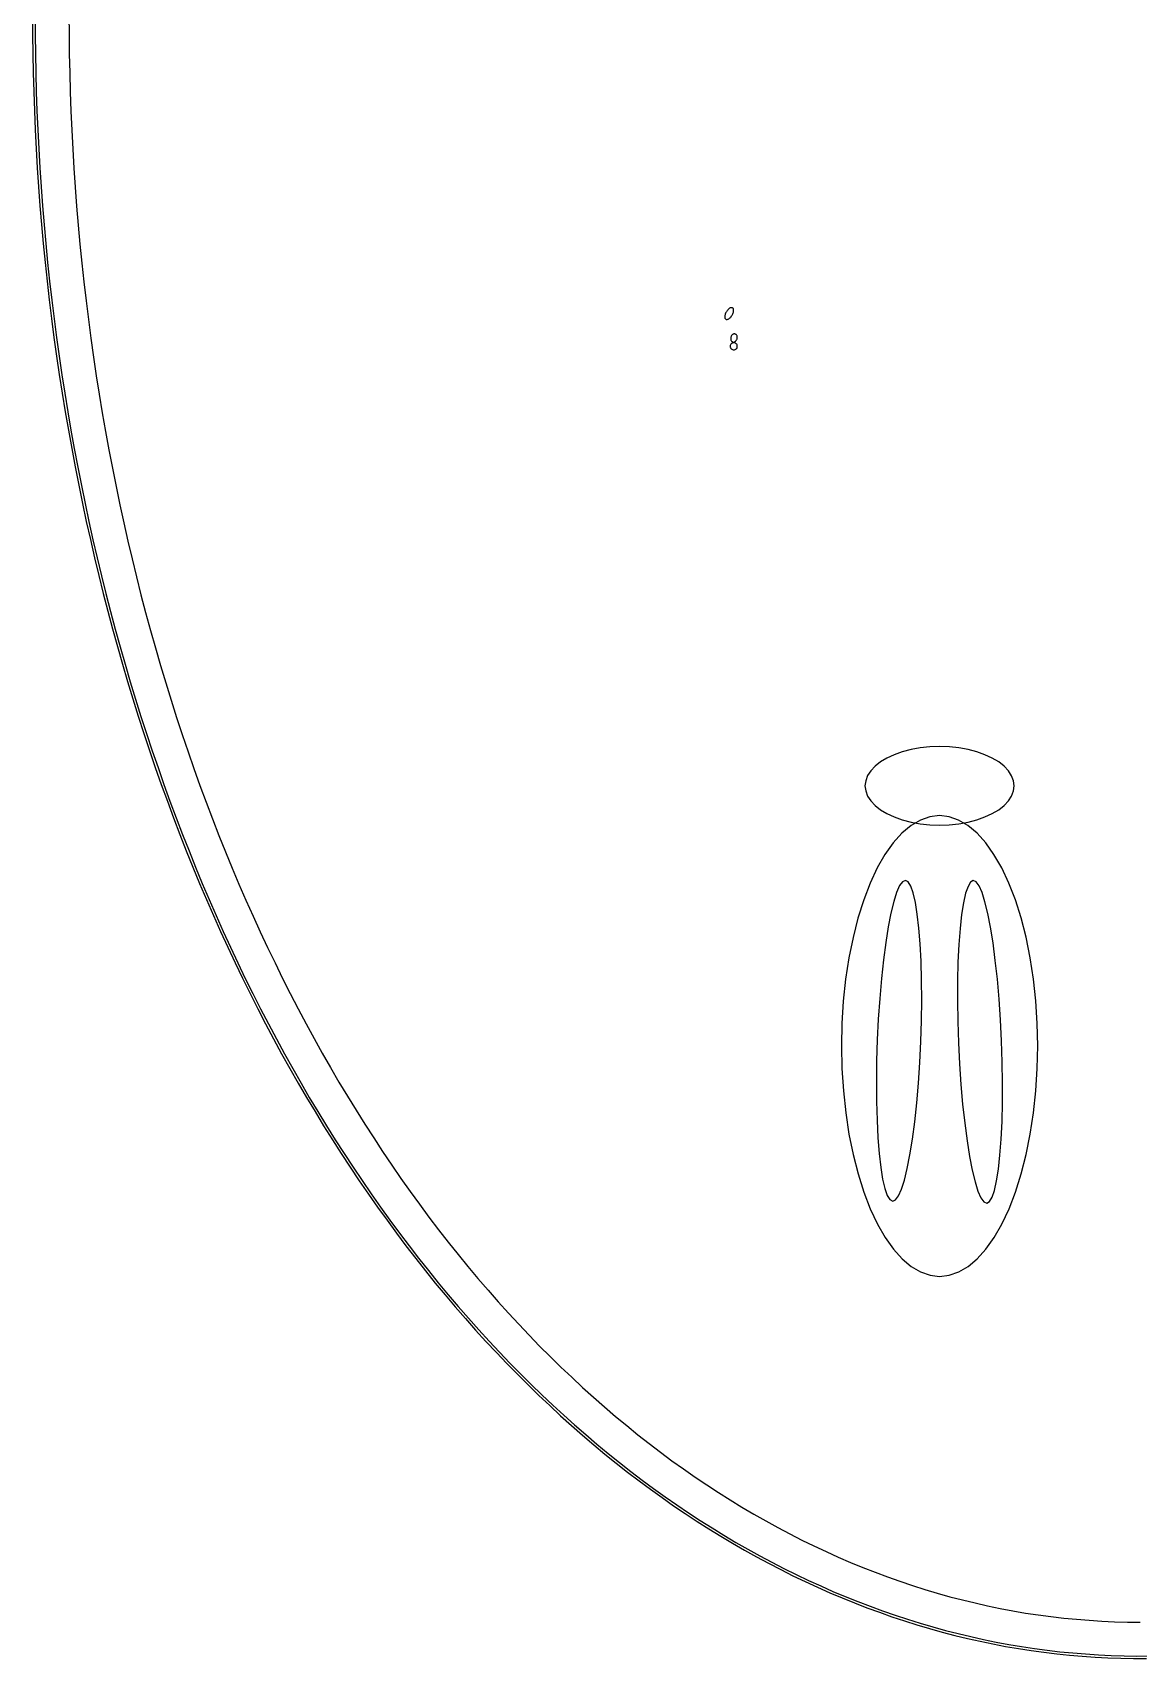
# Model space of a CAD drawing. Extents: x -1 to 217, y -22 to 302.
# Drawn here: x -1.3 to 107.7, y -22.3 to 138 of the extents above; entities that cross this region are included whole.
import ezdxf

# ---------------------------------------------------------------- set-up
doc = ezdxf.new("R2010")
doc.units = 0

msp = doc.modelspace()

# ---------------------------------------------------------------- linework, layer by layer
at = {"layer": 'CIRCLES'}
for p, q in [((67.49, 107.17), (67.47, 107.11)), ((67.47, 107.11), (67.47, 107.04)), ((67.47, 107.04), (67.47, 106.97)), ((67.47, 106.97), (67.49, 106.91)), ((67.53, 107.24), (67.49, 107.17)), ((67.49, 106.91), (67.53, 106.84)), ((67.57, 107.29), (67.53, 107.24)), ((67.53, 106.84), (67.57, 106.79)), ((67.62, 107.33), (67.57, 107.29)), ((67.57, 106.79), (67.62, 106.75)), ((67.68, 107.37), (67.62, 107.33)), ((67.62, 106.75), (67.68, 106.71)), ((67.75, 107.39), (67.68, 107.37)), ((67.68, 106.71), (67.75, 106.69)), ((67.82, 107.39), (67.75, 107.39)), ((67.75, 106.69), (67.82, 106.69)), ((67.89, 107.39), (67.82, 107.39)), ((67.82, 106.69), (67.89, 106.69)), ((67.95, 107.37), (67.89, 107.39)), ((67.89, 106.69), (67.95, 106.71)), ((68.01, 107.33), (67.95, 107.37)), ((67.95, 106.71), (68.01, 106.75)), ((68.07, 107.29), (68.01, 107.33)), ((68.01, 106.75), (68.07, 106.79)), ((68.11, 107.24), (68.07, 107.29)), ((68.07, 106.79), (68.11, 106.84)), ((68.14, 107.17), (68.11, 107.24)), ((68.11, 106.84), (68.14, 106.91)), ((68.16, 107.11), (68.14, 107.17)), ((68.14, 106.91), (68.16, 106.97)), ((68.17, 107.04), (68.16, 107.11)), ((68.16, 106.97), (68.17, 107.04))]:
    msp.add_line(p, q, dxfattribs=at)
at = {"layer": 'ELLIPSES'}
for p, q in [((-1.32, 139.64), (-1.32, 137.76)), ((-1.07, 139.64), (-1.07, 137.76)), ((2.27, 139.66), (2.28, 137.77)), ((-1.32, 137.76), (-1.29, 135.88)), ((-1.07, 137.76), (-1.04, 135.88)), ((2.28, 137.77), (2.3, 135.89)), ((-1.29, 135.88), (-1.26, 134.01)), ((-1.04, 135.88), (-1.01, 134)), ((2.3, 135.89), (2.34, 134)), ((-1.26, 134.01), (-1.21, 132.13)), ((-1.01, 134), (-0.96, 132.13)), ((2.34, 134), (2.39, 132.12)), ((-1.21, 132.13), (-1.14, 130.25)), ((-0.96, 132.13), (-0.89, 130.25)), ((2.39, 132.12), (2.46, 130.24)), ((-1.14, 130.25), (-1.06, 128.38)), ((-0.89, 130.25), (-0.81, 128.38)), ((2.46, 130.24), (2.54, 128.35)), ((-1.06, 128.38), (-0.96, 126.51)), ((-0.81, 128.38), (-0.71, 126.5)), ((2.54, 128.35), (2.64, 126.47)), ((-0.96, 126.51), (-0.85, 124.64)), ((-0.71, 126.5), (-0.6, 124.63)), ((2.64, 126.47), (2.75, 124.6)), ((-0.85, 124.64), (-0.73, 122.77)), ((-0.6, 124.63), (-0.48, 122.76)), ((2.75, 124.6), (2.88, 122.72)), ((-0.73, 122.77), (-0.59, 120.9)), ((-0.48, 122.76), (-0.34, 120.89)), ((2.88, 122.72), (3.02, 120.85)), ((-0.59, 120.9), (-0.44, 119.04)), ((-0.34, 120.89), (-0.19, 119.03)), ((3.02, 120.85), (3.17, 118.98)), ((-0.44, 119.04), (-0.27, 117.18)), ((-0.19, 119.03), (-0.02, 117.17)), ((3.17, 118.98), (3.34, 117.11)), ((-0.27, 117.18), (-0.09, 115.32)), ((-0.02, 117.17), (0.17, 115.31)), ((3.34, 117.11), (3.53, 115.25)), ((-0.09, 115.32), (0.11, 113.46)), ((0.17, 115.31), (0.36, 113.45)), ((3.53, 115.25), (3.73, 113.39)), ((0.11, 113.46), (0.32, 111.61)), ((0.36, 113.45), (0.58, 111.6)), ((3.73, 113.39), (3.95, 111.53)), ((0.32, 111.61), (0.55, 109.77)), ((0.58, 111.6), (0.8, 109.75)), ((3.95, 111.53), (4.18, 109.68)), ((67.24, 110.64), (67.19, 110.58)), ((67.3, 110.7), (67.24, 110.64)), ((67.35, 110.75), (67.3, 110.7)), ((67.41, 110.79), (67.35, 110.75)), ((67.47, 110.82), (67.41, 110.79)), ((67.52, 110.84), (67.47, 110.82)), ((67.58, 110.85), (67.52, 110.84)), ((67.63, 110.85), (67.58, 110.85)), ((67.67, 110.85), (67.63, 110.85)), ((67.71, 110.83), (67.67, 110.85)), ((67.75, 110.8), (67.71, 110.83)), ((67.77, 110.76), (67.75, 110.8)), ((67.79, 110.72), (67.77, 110.76)), ((67.81, 110.67), (67.79, 110.72)), ((67.81, 110.61), (67.81, 110.67)), ((0.55, 109.77), (0.79, 107.92)), ((0.8, 109.75), (1.04, 107.91)), ((4.18, 109.68), (4.42, 107.83)), ((66.94, 110), (66.93, 109.94)), ((66.93, 109.94), (66.94, 109.88)), ((66.96, 110.14), (66.94, 110.07)), ((66.94, 110.07), (66.94, 110)), ((66.94, 109.88), (66.95, 109.83)), ((66.95, 109.83), (66.98, 109.78)), ((66.98, 110.22), (66.96, 110.14)), ((67.01, 110.3), (66.98, 110.22)), ((66.98, 109.78), (67, 109.74)), ((67, 109.74), (67.04, 109.72)), ((67.05, 110.37), (67.01, 110.3)), ((67.04, 109.72), (67.08, 109.7)), ((67.09, 110.44), (67.05, 110.37)), ((67.08, 109.7), (67.12, 109.69)), ((67.14, 110.52), (67.09, 110.44)), ((67.12, 109.69), (67.17, 109.69)), ((67.19, 110.58), (67.14, 110.52)), ((67.17, 109.69), (67.22, 109.71)), ((67.22, 109.71), (67.28, 109.73)), ((67.28, 109.73), (67.34, 109.76)), ((67.34, 109.76), (67.39, 109.8)), ((67.39, 109.8), (67.45, 109.85)), ((67.45, 109.85), (67.51, 109.9)), ((67.51, 109.9), (67.56, 109.96)), ((67.56, 109.96), (67.61, 110.03)), ((67.61, 110.03), (67.66, 110.1)), ((67.66, 110.1), (67.7, 110.17)), ((67.7, 110.17), (67.74, 110.25)), ((67.74, 110.25), (67.77, 110.33)), ((67.77, 110.33), (67.79, 110.4)), ((67.79, 110.4), (67.8, 110.47)), ((67.8, 110.47), (67.81, 110.54)), ((67.81, 110.54), (67.81, 110.61)), ((0.79, 107.92), (1.05, 106.08)), ((1.04, 107.91), (1.3, 106.07)), ((4.42, 107.83), (4.68, 105.98)), ((67.54, 107.95), (67.52, 107.9)), ((67.52, 107.9), (67.52, 107.84)), ((67.52, 107.84), (67.52, 107.79)), ((67.52, 107.79), (67.52, 107.74)), ((67.52, 107.74), (67.53, 107.69)), ((67.53, 107.69), (67.54, 107.64)), ((67.56, 108), (67.54, 107.95)), ((67.54, 107.64), (67.56, 107.6)), ((67.58, 108.05), (67.56, 108)), ((67.56, 107.6), (67.59, 107.56)), ((67.61, 108.09), (67.58, 108.05)), ((67.59, 107.56), (67.61, 107.53)), ((67.64, 108.13), (67.61, 108.09)), ((67.61, 107.53), (67.65, 107.5)), ((67.67, 108.17), (67.64, 108.13)), ((67.65, 107.5), (67.68, 107.48)), ((67.71, 108.2), (67.67, 108.17)), ((67.68, 107.48), (67.72, 107.46)), ((67.75, 108.23), (67.71, 108.2)), ((67.72, 107.46), (67.76, 107.45)), ((67.79, 108.25), (67.75, 108.23)), ((67.76, 107.45), (67.8, 107.45)), ((67.83, 108.26), (67.79, 108.25)), ((67.8, 107.45), (67.85, 107.46)), ((67.88, 108.26), (67.83, 108.26)), ((67.85, 107.46), (67.89, 107.47)), ((67.92, 108.26), (67.88, 108.26)), ((67.89, 107.47), (67.93, 107.49)), ((67.96, 108.25), (67.92, 108.26)), ((67.93, 107.49), (67.97, 107.51)), ((68, 108.24), (67.96, 108.25)), ((67.97, 107.51), (68.01, 107.55)), ((68.03, 108.22), (68, 108.24)), ((68.01, 107.55), (68.04, 107.58)), ((68.07, 108.19), (68.03, 108.22)), ((68.04, 107.58), (68.07, 107.62)), ((68.09, 108.16), (68.07, 108.19)), ((68.07, 107.62), (68.1, 107.67)), ((68.12, 108.12), (68.09, 108.16)), ((68.1, 107.67), (68.12, 107.72)), ((68.14, 108.07), (68.12, 108.12)), ((68.12, 107.72), (68.14, 107.77)), ((68.15, 108.03), (68.14, 108.07)), ((68.14, 107.77), (68.16, 107.82)), ((68.16, 107.98), (68.15, 108.03)), ((68.16, 107.93), (68.16, 107.98)), ((68.16, 107.87), (68.16, 107.93)), ((68.16, 107.82), (68.16, 107.87)), ((1.05, 106.08), (1.31, 104.25)), ((1.3, 106.07), (1.57, 104.24)), ((4.68, 105.98), (4.96, 104.14)), ((1.31, 104.25), (1.6, 102.42)), ((1.57, 104.24), (1.85, 102.41)), ((4.96, 104.14), (5.25, 102.31)), ((1.6, 102.42), (1.9, 100.59)), ((1.85, 102.41), (2.15, 100.58)), ((5.25, 102.31), (5.55, 100.48)), ((1.9, 100.59), (2.21, 98.77)), ((2.15, 100.58), (2.46, 98.76)), ((5.55, 100.48), (5.87, 98.65)), ((2.21, 98.77), (2.54, 96.96)), ((2.46, 98.76), (2.79, 96.95)), ((5.87, 98.65), (6.2, 96.84)), ((2.54, 96.96), (2.88, 95.15)), ((2.79, 96.95), (3.13, 95.14)), ((6.2, 96.84), (6.55, 95.02)), ((2.88, 95.15), (3.23, 93.35)), ((3.13, 95.14), (3.49, 93.33)), ((6.55, 95.02), (6.91, 93.22)), ((3.23, 93.35), (3.6, 91.55)), ((3.49, 93.33), (3.86, 91.54)), ((6.91, 93.22), (7.28, 91.42)), ((3.6, 91.55), (3.98, 89.76)), ((3.86, 91.54), (4.24, 89.75)), ((7.28, 91.42), (7.67, 89.63)), ((3.98, 89.76), (4.38, 87.98)), ((4.24, 89.75), (4.64, 87.96)), ((7.67, 89.63), (8.08, 87.84)), ((4.38, 87.98), (4.79, 86.2)), ((4.64, 87.96), (5.05, 86.19)), ((8.08, 87.84), (8.5, 86.07)), ((4.79, 86.2), (5.21, 84.43)), ((5.05, 86.19), (5.47, 84.42)), ((8.5, 86.07), (8.93, 84.3)), ((5.21, 84.43), (5.65, 82.67)), ((5.47, 84.42), (5.91, 82.66)), ((8.93, 84.3), (9.37, 82.53)), ((5.65, 82.67), (6.11, 80.92)), ((5.91, 82.66), (6.36, 80.9)), ((9.37, 82.53), (9.83, 80.78)), ((6.11, 80.92), (6.57, 79.17)), ((6.36, 80.9), (6.83, 79.16)), ((9.83, 80.78), (10.31, 79.03)), ((6.57, 79.17), (7.05, 77.43)), ((6.83, 79.16), (7.31, 77.42)), ((10.31, 79.03), (10.8, 77.3)), ((7.05, 77.43), (7.54, 75.7)), ((7.31, 77.42), (7.8, 75.69)), ((10.8, 77.3), (11.3, 75.57)), ((7.54, 75.7), (8.05, 73.98)), ((7.8, 75.69), (8.31, 73.97)), ((11.3, 75.57), (11.81, 73.85)), ((8.05, 73.98), (8.57, 72.27)), ((8.31, 73.97), (8.83, 72.26)), ((11.81, 73.85), (12.34, 72.14)), ((8.57, 72.27), (9.1, 70.57)), ((8.83, 72.26), (9.37, 70.55)), ((9.1, 70.57), (9.65, 68.87)), ((9.37, 70.55), (9.91, 68.86)), ((12.34, 72.14), (12.88, 70.44)), ((12.88, 70.44), (13.44, 68.75)), ((9.65, 68.87), (10.21, 67.19)), ((9.91, 68.86), (10.47, 67.17)), ((13.44, 68.75), (14.01, 67.07)), ((86.21, 67.44), (85.3, 67.28)), ((87.16, 67.54), (86.21, 67.44)), ((88.12, 67.57), (87.16, 67.54)), ((89.08, 67.54), (88.12, 67.57)), ((90.02, 67.44), (89.08, 67.54)), ((90.93, 67.28), (90.02, 67.44)), ((10.21, 67.19), (10.78, 65.51)), ((10.47, 67.17), (11.05, 65.5)), ((14.01, 67.07), (14.59, 65.4)), ((82.28, 66.06), (81.75, 65.64)), ((82.92, 66.44), (82.28, 66.06)), ((83.64, 66.77), (82.92, 66.44)), ((84.44, 67.05), (83.64, 66.77)), ((85.3, 67.28), (84.44, 67.05)), ((91.79, 67.05), (90.93, 67.28)), ((92.59, 66.77), (91.79, 67.05)), ((93.31, 66.44), (92.59, 66.77)), ((93.95, 66.06), (93.31, 66.44)), ((94.48, 65.64), (93.95, 66.06)), ((10.78, 65.51), (11.37, 63.85)), ((11.05, 65.5), (11.63, 63.84)), ((14.59, 65.4), (15.19, 63.74)), ((80.83, 64.21), (80.76, 63.71)), ((81.02, 64.71), (80.83, 64.21)), ((81.32, 65.19), (81.02, 64.71)), ((81.75, 65.64), (81.32, 65.19)), ((94.91, 65.18), (94.48, 65.64)), ((95.22, 64.7), (94.91, 65.18)), ((95.4, 64.21), (95.22, 64.7)), ((95.47, 63.7), (95.4, 64.21)), ((11.37, 63.85), (11.97, 62.2)), ((11.63, 63.84), (12.23, 62.18)), ((15.19, 63.74), (15.8, 62.09)), ((80.76, 63.71), (80.83, 63.2)), ((80.83, 63.2), (81.02, 62.7)), ((81.02, 62.7), (81.32, 62.23)), ((94.91, 62.22), (95.22, 62.7)), ((95.22, 62.7), (95.4, 63.2)), ((95.4, 63.2), (95.47, 63.7)), ((11.97, 62.2), (12.58, 60.55)), ((12.23, 62.18), (12.85, 60.54)), ((15.8, 62.09), (16.42, 60.45)), ((81.32, 62.23), (81.75, 61.77)), ((81.75, 61.77), (82.28, 61.35)), ((82.28, 61.35), (82.92, 60.97)), ((82.92, 60.97), (83.64, 60.64)), ((92.59, 60.64), (93.31, 60.97)), ((93.31, 60.97), (93.95, 61.35)), ((93.95, 61.35), (94.48, 61.77)), ((94.48, 61.77), (94.91, 62.22)), ((12.58, 60.55), (13.2, 58.92)), ((12.85, 60.54), (13.47, 58.9)), ((16.42, 60.45), (17.05, 58.82)), ((83.64, 60.64), (84.44, 60.36)), ((85.3, 59.79), (84.4, 59.04)), ((84.44, 60.36), (85.3, 60.13)), ((86.22, 60.33), (85.3, 59.79)), ((85.3, 60.13), (86.21, 59.97)), ((86.21, 59.97), (87.16, 59.87)), ((87.16, 60.66), (86.22, 60.33)), ((88.11, 60.77), (87.16, 60.66)), ((87.16, 59.87), (88.12, 59.84)), ((89.05, 60.66), (88.11, 60.77)), ((88.12, 59.84), (89.07, 59.87)), ((89.99, 60.33), (89.05, 60.66)), ((89.07, 59.87), (90.02, 59.97)), ((90.91, 59.79), (89.99, 60.33)), ((90.02, 59.97), (90.93, 60.13)), ((91.81, 59.04), (90.91, 59.79)), ((90.93, 60.13), (91.79, 60.36)), ((91.79, 60.36), (92.59, 60.64)), ((13.2, 58.92), (13.84, 57.3)), ((13.47, 58.9), (14.11, 57.28)), ((17.05, 58.82), (17.7, 57.21)), ((83.55, 58.09), (82.73, 56.94)), ((84.4, 59.04), (83.55, 58.09)), ((92.67, 58.09), (91.81, 59.04)), ((93.48, 56.94), (92.67, 58.09)), ((13.84, 57.3), (14.49, 55.68)), ((14.11, 57.28), (14.76, 55.67)), ((17.7, 57.21), (18.36, 55.6)), ((82.73, 56.94), (81.97, 55.61)), ((94.24, 55.62), (93.48, 56.94)), ((14.49, 55.68), (15.15, 54.08)), ((14.76, 55.67), (15.42, 54.07)), ((18.36, 55.6), (19.03, 54.01)), ((81.97, 55.61), (81.27, 54.11)), ((94.95, 54.12), (94.24, 55.62)), ((15.15, 54.08), (15.83, 52.5)), ((15.42, 54.07), (16.1, 52.48)), ((19.03, 54.01), (19.72, 52.43)), ((81.27, 54.11), (80.63, 52.46)), ((83.88, 53.2), (83.59, 52.3)), ((84.17, 53.86), (83.88, 53.2)), ((84.46, 54.25), (84.17, 53.86)), ((84.75, 54.38), (84.46, 54.25)), ((85.02, 54.23), (84.75, 54.38)), ((85.28, 53.82), (85.02, 54.23)), ((85.52, 53.14), (85.28, 53.82)), ((85.73, 52.21), (85.52, 53.14)), ((90.68, 53.11), (90.47, 52.18)), ((90.92, 53.79), (90.68, 53.11)), ((91.17, 54.21), (90.92, 53.79)), ((91.44, 54.36), (91.17, 54.21)), ((91.73, 54.23), (91.44, 54.36)), ((92.01, 53.84), (91.73, 54.23)), ((92.31, 53.18), (92.01, 53.84)), ((92.59, 52.27), (92.31, 53.18)), ((95.59, 52.47), (94.95, 54.12)), ((15.83, 52.5), (16.51, 50.92)), ((16.1, 52.48), (16.79, 50.91)), ((19.72, 52.43), (20.42, 50.86)), ((80.63, 52.46), (80.07, 50.67)), ((83.59, 52.3), (83.31, 51.16)), ((85.92, 51.06), (85.73, 52.21)), ((90.47, 52.18), (90.29, 51.02)), ((92.87, 51.13), (92.59, 52.27)), ((96.15, 50.68), (95.59, 52.47)), ((16.51, 50.92), (17.21, 49.35)), ((16.79, 50.91), (17.49, 49.34)), ((20.42, 50.86), (21.13, 49.31)), ((80.07, 50.67), (79.58, 48.76)), ((83.05, 49.8), (82.8, 48.26)), ((83.31, 51.16), (83.05, 49.8)), ((86.08, 49.68), (85.92, 51.06)), ((90.29, 51.02), (90.13, 49.64)), ((93.14, 49.76), (92.87, 51.13)), ((93.39, 48.21), (93.14, 49.76)), ((96.64, 48.77), (96.15, 50.68)), ((17.21, 49.35), (17.93, 47.8)), ((17.49, 49.34), (18.2, 47.79)), ((21.13, 49.31), (21.85, 47.77)), ((79.58, 48.76), (79.17, 46.74)), ((82.8, 48.26), (82.57, 46.54)), ((86.2, 48.12), (86.08, 49.68)), ((86.29, 46.4), (86.2, 48.12)), ((90.13, 49.64), (90.02, 48.07)), ((93.61, 46.49), (93.39, 48.21)), ((97.05, 46.75), (96.64, 48.77)), ((17.93, 47.8), (18.65, 46.26)), ((18.2, 47.79), (18.92, 46.25)), ((21.85, 47.77), (22.59, 46.24)), ((79.17, 46.74), (78.85, 44.64)), ((82.57, 46.54), (82.38, 44.69)), ((90.02, 48.07), (89.93, 46.33)), ((97.37, 44.65), (97.05, 46.75)), ((18.65, 46.26), (19.39, 44.73)), ((18.92, 46.25), (19.66, 44.72)), ((22.59, 46.24), (23.33, 44.72)), ((86.34, 44.54), (86.29, 46.4)), ((89.93, 46.33), (89.89, 44.46)), ((93.81, 44.63), (93.61, 46.49)), ((19.39, 44.73), (20.13, 43.22)), ((19.66, 44.72), (20.41, 43.21)), ((23.33, 44.72), (24.09, 43.22)), ((78.85, 44.64), (78.62, 42.48)), ((82.38, 44.69), (82.21, 42.74)), ((86.35, 42.57), (86.34, 44.54)), ((89.89, 44.46), (89.88, 42.49)), ((93.98, 42.66), (93.81, 44.63)), ((97.6, 42.49), (97.37, 44.65)), ((20.13, 43.22), (20.89, 41.71)), ((20.41, 43.21), (21.17, 41.71)), ((20.89, 41.71), (21.66, 40.22)), ((21.17, 41.71), (21.94, 40.22)), ((24.09, 43.22), (24.86, 41.73)), ((24.86, 41.73), (25.65, 40.25)), ((78.62, 42.48), (78.49, 40.28)), ((82.21, 42.74), (82.07, 40.71)), ((86.33, 40.54), (86.35, 42.57)), ((89.88, 42.49), (89.91, 40.45)), ((94.12, 40.62), (93.98, 42.66)), ((97.74, 40.28), (97.6, 42.49)), ((21.66, 40.22), (22.45, 38.75)), ((21.94, 40.22), (22.73, 38.74)), ((25.65, 40.25), (26.44, 38.79)), ((78.49, 40.28), (78.44, 38.05)), ((82.07, 40.71), (81.97, 38.65)), ((86.26, 38.48), (86.33, 40.54)), ((89.91, 40.45), (89.98, 38.37)), ((94.23, 38.55), (94.12, 40.62)), ((97.79, 38.06), (97.74, 40.28)), ((22.45, 38.75), (23.24, 37.29)), ((22.73, 38.74), (23.52, 37.28)), ((26.44, 38.79), (27.25, 37.35)), ((81.97, 38.65), (81.91, 36.58)), ((86.16, 36.42), (86.26, 38.48)), ((94.29, 36.47), (94.23, 38.55)), ((23.24, 37.29), (24.05, 35.84)), ((23.52, 37.28), (24.33, 35.84)), ((27.25, 37.35), (28.06, 35.92)), ((78.44, 38.05), (78.49, 35.82)), ((89.98, 38.37), (90.08, 36.3)), ((97.74, 35.83), (97.79, 38.06)), ((24.05, 35.84), (24.86, 34.4)), ((24.33, 35.84), (25.15, 34.4)), ((28.06, 35.92), (28.89, 34.5)), ((78.49, 35.82), (78.63, 33.62)), ((81.91, 36.58), (81.88, 34.55)), ((86.03, 34.39), (86.16, 36.42)), ((90.08, 36.3), (90.22, 34.26)), ((94.32, 34.43), (94.29, 36.47)), ((97.6, 33.62), (97.74, 35.83)), ((24.86, 34.4), (25.69, 32.98)), ((25.15, 34.4), (25.97, 32.98)), ((28.89, 34.5), (29.73, 33.1)), ((81.88, 34.55), (81.9, 32.59)), ((85.86, 32.43), (86.03, 34.39)), ((90.22, 34.26), (90.39, 32.3)), ((94.32, 32.46), (94.32, 34.43)), ((25.69, 32.98), (26.53, 31.58)), ((25.97, 32.98), (26.81, 31.58)), ((29.73, 33.1), (30.58, 31.71)), ((78.63, 33.62), (78.86, 31.45)), ((81.9, 32.59), (81.95, 30.73)), ((85.66, 30.58), (85.86, 32.43)), ((90.39, 32.3), (90.59, 30.44)), ((94.27, 30.59), (94.32, 32.46)), ((97.37, 31.46), (97.6, 33.62)), ((26.53, 31.58), (27.38, 30.19)), ((26.81, 31.58), (27.67, 30.19)), ((30.58, 31.71), (31.44, 30.34)), ((78.86, 31.45), (79.18, 29.36)), ((81.95, 30.73), (82.03, 29.01)), ((85.44, 28.87), (85.66, 30.58)), ((94.19, 28.85), (94.27, 30.59)), ((97.06, 29.36), (97.37, 31.46)), ((27.38, 30.19), (28.24, 28.81)), ((27.67, 30.19), (28.53, 28.81)), ((31.44, 30.34), (32.32, 28.98)), ((32.32, 28.98), (33.2, 27.64)), ((79.18, 29.36), (79.59, 27.34)), ((82.03, 29.01), (82.16, 27.44)), ((85.19, 27.32), (85.44, 28.87)), ((90.59, 30.44), (90.82, 28.71)), ((96.65, 27.35), (97.06, 29.36)), ((28.24, 28.81), (29.11, 27.45)), ((28.53, 28.81), (29.4, 27.45)), ((29.11, 27.45), (29.99, 26.1)), ((29.4, 27.45), (30.28, 26.11)), ((33.2, 27.64), (34.09, 26.31)), ((79.59, 27.34), (80.08, 25.43)), ((82.16, 27.44), (82.31, 26.07)), ((84.93, 25.97), (85.19, 27.32)), ((90.82, 28.71), (91.06, 27.16)), ((93.92, 25.9), (94.07, 27.28)), ((94.07, 27.28), (94.19, 28.85)), ((96.16, 25.43), (96.65, 27.35)), ((29.99, 26.1), (30.89, 24.77)), ((30.28, 26.11), (31.18, 24.78)), ((34.09, 26.31), (35, 25)), ((82.31, 26.07), (82.5, 24.91)), ((84.65, 24.83), (84.93, 25.97)), ((91.06, 27.16), (91.33, 25.8)), ((91.33, 25.8), (91.61, 24.65)), ((93.73, 24.74), (93.92, 25.9)), ((30.89, 24.77), (31.79, 23.45)), ((31.18, 24.78), (32.08, 23.46)), ((35, 25), (35.91, 23.71)), ((80.08, 25.43), (80.64, 23.64)), ((82.5, 24.91), (82.72, 23.99)), ((84.36, 23.92), (84.65, 24.83)), ((91.61, 24.65), (91.9, 23.74)), ((93.52, 23.81), (93.73, 24.74)), ((95.6, 23.64), (96.16, 25.43)), ((31.79, 23.45), (32.7, 22.15)), ((32.08, 23.46), (32.99, 22.16)), ((35.91, 23.71), (36.84, 22.44)), ((80.64, 23.64), (81.28, 21.99)), ((82.72, 23.99), (82.96, 23.31)), ((82.96, 23.31), (83.22, 22.9)), ((83.22, 22.9), (83.49, 22.75)), ((83.49, 22.75), (83.78, 22.88)), ((83.78, 22.88), (84.07, 23.27)), ((84.07, 23.27), (84.36, 23.92)), ((91.9, 23.74), (92.19, 23.08)), ((92.19, 23.08), (92.48, 22.69)), ((92.48, 22.69), (92.76, 22.56)), ((92.76, 22.56), (93.03, 22.71)), ((93.03, 22.71), (93.29, 23.13)), ((93.29, 23.13), (93.52, 23.81)), ((94.96, 21.99), (95.6, 23.64)), ((32.7, 22.15), (33.63, 20.87)), ((32.99, 22.16), (33.92, 20.88)), ((33.63, 20.87), (34.56, 19.6)), ((33.92, 20.88), (34.85, 19.61)), ((36.84, 22.44), (37.77, 21.18)), ((37.77, 21.18), (38.72, 19.93)), ((81.28, 21.99), (81.98, 20.49)), ((94.26, 20.49), (94.96, 21.99)), ((34.56, 19.6), (35.5, 18.34)), ((34.85, 19.61), (35.8, 18.36)), ((38.72, 19.93), (39.67, 18.71)), ((81.98, 20.49), (82.75, 19.16)), ((93.5, 19.17), (94.26, 20.49)), ((35.5, 18.34), (36.46, 17.11)), ((35.8, 18.36), (36.75, 17.13)), ((39.67, 18.71), (40.64, 17.5)), ((82.75, 19.16), (83.56, 18.02)), ((83.56, 18.02), (84.42, 17.06)), ((91.82, 17.07), (92.68, 18.02)), ((92.68, 18.02), (93.5, 19.17)), ((36.46, 17.11), (37.42, 15.89)), ((36.75, 17.13), (37.71, 15.91)), ((40.64, 17.5), (41.61, 16.31)), ((41.61, 16.31), (42.59, 15.13)), ((84.42, 17.06), (85.31, 16.31)), ((85.31, 16.31), (86.24, 15.77)), ((90.01, 15.77), (90.93, 16.31)), ((90.93, 16.31), (91.82, 17.07)), ((37.42, 15.89), (38.39, 14.68)), ((37.71, 15.91), (38.69, 14.71)), ((38.39, 14.68), (39.37, 13.5)), ((38.69, 14.71), (39.67, 13.52)), ((42.59, 15.13), (43.59, 13.98)), ((86.24, 15.77), (87.18, 15.44)), ((87.18, 15.44), (88.12, 15.33)), ((88.12, 15.33), (89.07, 15.44)), ((89.07, 15.44), (90.01, 15.77)), ((39.37, 13.5), (40.36, 12.33)), ((39.67, 13.52), (40.66, 12.35)), ((43.59, 13.98), (44.59, 12.84)), ((44.59, 12.84), (45.6, 11.72)), ((40.36, 12.33), (41.36, 11.18)), ((40.66, 12.35), (41.66, 11.2)), ((45.6, 11.72), (46.62, 10.61)), ((41.36, 11.18), (42.37, 10.04)), ((41.66, 11.2), (42.67, 10.07)), ((42.37, 10.04), (43.39, 8.92)), ((42.67, 10.07), (43.69, 8.96)), ((46.62, 10.61), (47.65, 9.53)), ((43.39, 8.92), (44.41, 7.82)), ((43.69, 8.96), (44.71, 7.86)), ((47.65, 9.53), (48.68, 8.46)), ((48.68, 8.46), (49.73, 7.42)), ((44.41, 7.82), (45.45, 6.74)), ((44.71, 7.86), (45.75, 6.78)), ((45.45, 6.74), (46.49, 5.68)), ((45.75, 6.78), (46.79, 5.72)), ((49.73, 7.42), (50.78, 6.39)), ((46.49, 5.68), (47.54, 4.63)), ((46.79, 5.72), (47.85, 4.67)), ((50.78, 6.39), (51.84, 5.38)), ((51.84, 5.38), (52.91, 4.39)), ((47.54, 4.63), (48.6, 3.6)), ((47.85, 4.67), (48.91, 3.65)), ((48.6, 3.6), (49.67, 2.59)), ((48.91, 3.65), (49.97, 2.64)), ((52.91, 4.39), (53.99, 3.42)), ((53.99, 3.42), (55.07, 2.46)), ((49.67, 2.59), (50.74, 1.6)), ((49.97, 2.64), (51.05, 1.65)), ((51.05, 1.65), (52.13, 0.68)), ((55.07, 2.46), (56.17, 1.53)), ((50.74, 1.6), (51.83, 0.63)), ((51.83, 0.63), (52.92, -0.33)), ((52.13, 0.68), (53.22, -0.27)), ((56.17, 1.53), (57.27, 0.62)), ((57.27, 0.62), (58.37, -0.28)), ((52.92, -0.33), (54.01, -1.26)), ((53.22, -0.27), (54.32, -1.21)), ((54.01, -1.26), (55.12, -2.18)), ((54.32, -1.21), (55.43, -2.12)), ((58.37, -0.28), (59.49, -1.15)), ((59.49, -1.15), (60.61, -2)), ((55.12, -2.18), (56.23, -3.08)), ((55.43, -2.12), (56.54, -3.01)), ((56.23, -3.08), (57.35, -3.96)), ((56.54, -3.01), (57.66, -3.89)), ((60.61, -2), (61.73, -2.84)), ((61.73, -2.84), (62.87, -3.65)), ((57.35, -3.96), (58.48, -4.82)), ((57.66, -3.89), (58.79, -4.75)), ((58.79, -4.75), (59.92, -5.58)), ((62.87, -3.65), (64.01, -4.45)), ((64.01, -4.45), (65.15, -5.22)), ((58.48, -4.82), (59.61, -5.66)), ((59.61, -5.66), (60.75, -6.48)), ((59.92, -5.58), (61.06, -6.4)), ((61.06, -6.4), (62.2, -7.2)), ((65.15, -5.22), (66.31, -5.97)), ((66.31, -5.97), (67.46, -6.7)), ((60.75, -6.48), (61.89, -7.28)), ((61.89, -7.28), (63.04, -8.06)), ((62.2, -7.2), (63.36, -7.98)), ((63.36, -7.98), (64.51, -8.73)), ((67.46, -6.7), (68.63, -7.41)), ((68.63, -7.41), (69.8, -8.1)), ((63.04, -8.06), (64.2, -8.82)), ((64.2, -8.82), (65.36, -9.56)), ((64.51, -8.73), (65.68, -9.47)), ((65.36, -9.56), (66.53, -10.28)), ((65.68, -9.47), (66.85, -10.19)), ((69.8, -8.1), (70.97, -8.77)), ((70.97, -8.77), (72.15, -9.42)), ((72.15, -9.42), (73.34, -10.05)), ((66.53, -10.28), (67.71, -10.98)), ((66.85, -10.19), (68.02, -10.89)), ((67.71, -10.98), (68.89, -11.66)), ((68.02, -10.89), (69.2, -11.56)), ((73.34, -10.05), (74.53, -10.66)), ((74.53, -10.66), (75.72, -11.24)), ((68.89, -11.66), (70.07, -12.32)), ((69.2, -11.56), (70.39, -12.22)), ((70.07, -12.32), (71.26, -12.96)), ((70.39, -12.22), (71.58, -12.86)), ((75.72, -11.24), (76.92, -11.8)), ((76.92, -11.8), (78.13, -12.35)), ((78.13, -12.35), (79.33, -12.87)), ((71.26, -12.96), (72.46, -13.58)), ((71.58, -12.86), (72.77, -13.47)), ((72.46, -13.58), (73.66, -14.18)), ((72.77, -13.47), (73.97, -14.07)), ((73.66, -14.18), (74.86, -14.76)), ((73.97, -14.07), (75.18, -14.64)), ((79.33, -12.87), (80.55, -13.36)), ((80.55, -13.36), (81.76, -13.84)), ((81.76, -13.84), (82.98, -14.3)), ((82.98, -14.3), (84.21, -14.73)), ((74.86, -14.76), (76.07, -15.32)), ((75.18, -14.64), (76.39, -15.19)), ((76.07, -15.32), (77.28, -15.86)), ((76.39, -15.19), (77.6, -15.73)), ((77.28, -15.86), (78.5, -16.37)), ((77.6, -15.73), (78.82, -16.24)), ((84.21, -14.73), (85.43, -15.14)), ((85.43, -15.14), (86.66, -15.53)), ((86.66, -15.53), (87.89, -15.9)), ((87.89, -15.9), (89.13, -16.25)), ((78.5, -16.37), (79.72, -16.87)), ((78.82, -16.24), (80.04, -16.73)), ((79.72, -16.87), (80.95, -17.34)), ((80.04, -16.73), (81.27, -17.2)), ((80.95, -17.34), (82.18, -17.79)), ((81.27, -17.2), (82.5, -17.65)), ((89.13, -16.25), (90.37, -16.57)), ((90.37, -16.57), (91.61, -16.87)), ((91.61, -16.87), (92.85, -17.15)), ((92.85, -17.15), (94.1, -17.41)), ((94.1, -17.41), (95.34, -17.64)), ((82.18, -17.79), (83.41, -18.22)), ((82.5, -17.65), (83.73, -18.07)), ((83.41, -18.22), (84.64, -18.63)), ((83.73, -18.07), (84.96, -18.48)), ((84.64, -18.63), (85.88, -19.02)), ((84.96, -18.48), (86.2, -18.86)), ((85.88, -19.02), (87.12, -19.39)), ((86.2, -18.86), (87.44, -19.23)), ((87.44, -19.23), (88.69, -19.57)), ((95.34, -17.64), (96.59, -17.86)), ((96.59, -17.86), (97.84, -18.05)), ((97.84, -18.05), (99.1, -18.21)), ((99.1, -18.21), (100.35, -18.36)), ((100.35, -18.36), (101.6, -18.48)), ((101.6, -18.48), (102.86, -18.58)), ((102.86, -18.58), (104.11, -18.66)), ((104.11, -18.66), (105.37, -18.72)), ((105.37, -18.72), (106.63, -18.75)), ((106.63, -18.75), (107.88, -18.76)), ((87.12, -19.39), (88.37, -19.74)), ((88.37, -19.74), (89.62, -20.06)), ((88.69, -19.57), (89.94, -19.89)), ((89.62, -20.06), (90.86, -20.36)), ((89.94, -19.89), (91.18, -20.19)), ((90.86, -20.36), (92.12, -20.65)), ((91.18, -20.19), (92.44, -20.46)), ((92.12, -20.65), (93.37, -20.91)), ((92.44, -20.46), (93.69, -20.72)), ((93.69, -20.72), (94.95, -20.95)), ((93.37, -20.91), (94.63, -21.15)), ((94.63, -21.15), (95.88, -21.36)), ((94.95, -20.95), (96.2, -21.17)), ((95.88, -21.36), (97.14, -21.56)), ((96.2, -21.17), (97.46, -21.36)), ((97.14, -21.56), (98.4, -21.73)), ((97.46, -21.36), (98.72, -21.53)), ((98.4, -21.73), (99.66, -21.88)), ((98.72, -21.53), (99.98, -21.67)), ((99.66, -21.88), (100.93, -22.02)), ((99.98, -21.67), (101.25, -21.8)), ((100.93, -22.02), (102.19, -22.12)), ((101.25, -21.8), (102.51, -21.9)), ((102.19, -22.12), (103.46, -22.21)), ((102.51, -21.9), (103.77, -21.98)), ((103.46, -22.21), (104.72, -22.28)), ((103.77, -21.98), (105.04, -22.04)), ((104.72, -22.28), (105.99, -22.32)), ((105.04, -22.04), (106.3, -22.08)), ((105.99, -22.32), (107.25, -22.34)), ((106.3, -22.08), (107.57, -22.1)), ((107.25, -22.34), (108.52, -22.34)), ((107.57, -22.1), (108.84, -22.09))]:
    msp.add_line(p, q, dxfattribs=at)

doc.saveas('drawing.dxf')
